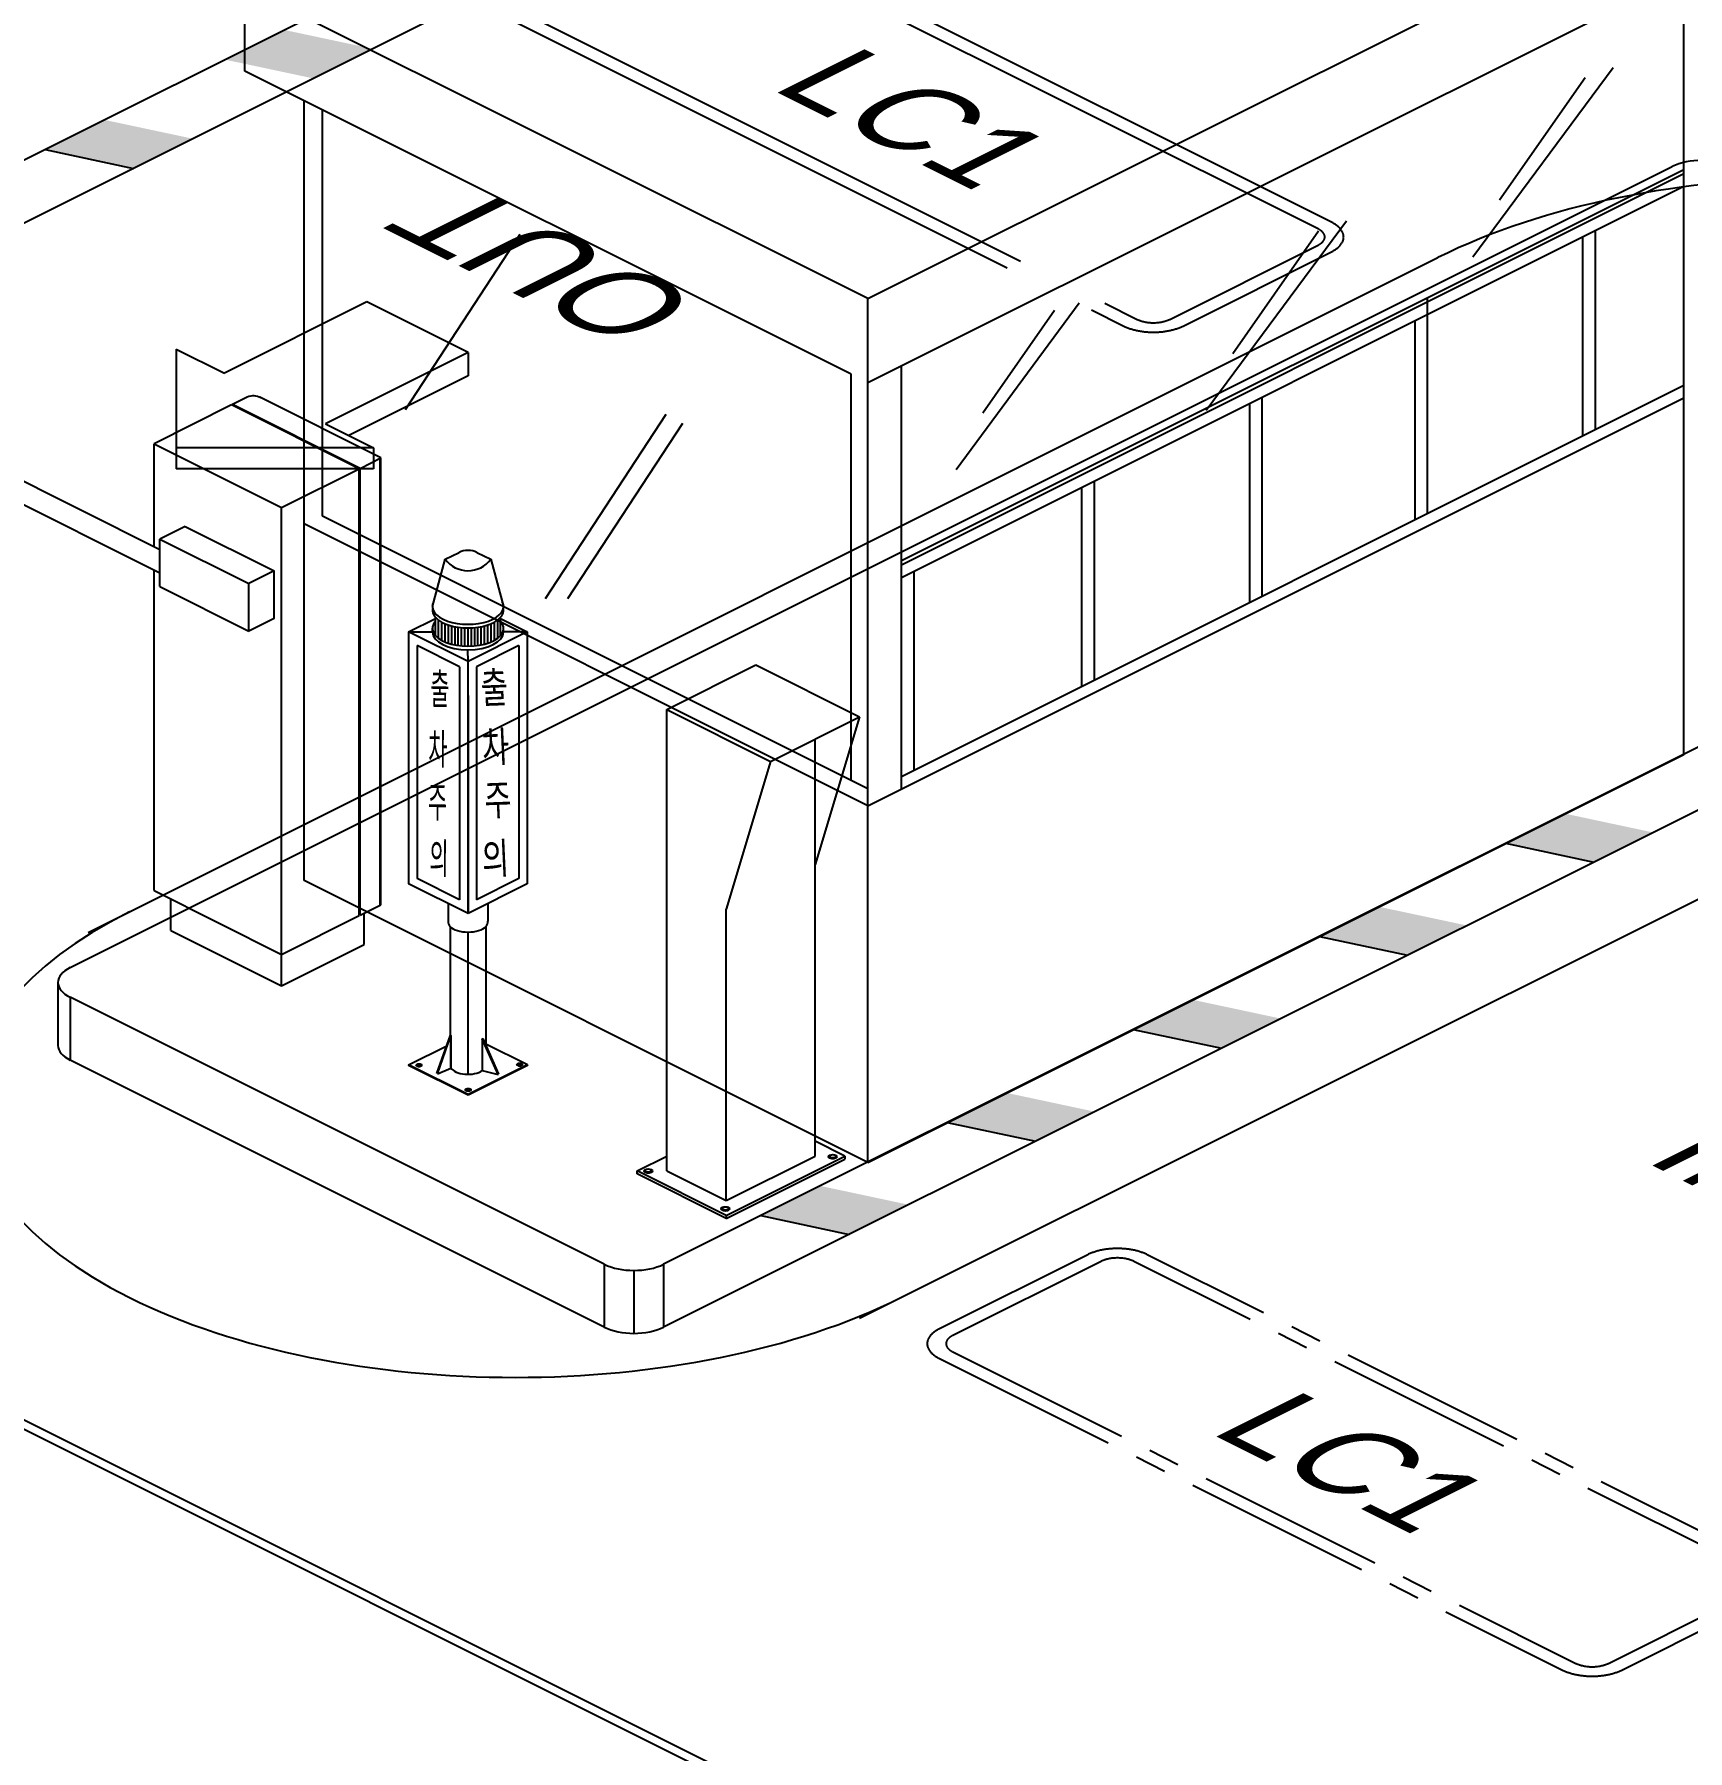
# Model space of a CAD drawing. Header units: millimetres. Extents: x 29838256 to 30236675, y -914750 to -833241.
# Drawn here: x 30044135 to 30048076, y -859853 to -855762 of the extents above; entities that cross this region are included whole.
import ezdxf
from ezdxf.enums import TextEntityAlignment as Align

# ---------------------------------------------------------------- set-up
doc = ezdxf.new("R2010")
doc.units = ezdxf.units.MM
doc.header["$LTSCALE"] = 600
doc.header["$MEASUREMENT"] = 0
doc.linetypes.add('CENTER2', pattern=[1.125, 0.75, -0.125, 0.125, -0.125])
for name, color, linetype in [('e-plan', 9, 'CONTINUOUS'), ('Parking-E', 7, 'CONTINUOUS'), ('Parking-S', 3, 'CONTINUOUS')]:
    doc.layers.add(name, color=color, linetype=linetype)
doc.styles.add('돋움', font='Dotum.TTF')

msp = doc.modelspace()

# ---------------------------------------------------------------- hatches: boundary and pattern name
at = {"layer": 'Parking-E', "ltscale": 2}
for points in [[(30044730.83355175, -855751.1557931639), (30044941.23960317, -855795.977709061), (30044799.79473202, -855866.700144637), (30044589.38868034, -855821.8782288738)], [(30044302.06798363, -855965.5385772246), (30044512.47403505, -856010.3604931217), (30044371.0291639, -856081.0829286975), (30044160.62311222, -856036.2610129345)], [(30047782.87165103, -857619.2302359188), (30047993.27770245, -857664.0521518156), (30047851.8328313, -857734.7745873914), (30047641.42677963, -857689.9526716284)], [(30047339.16374379, -857841.0841895384), (30047549.56979521, -857885.9061054355), (30047408.12492406, -857956.6285410115), (30047197.71887238, -857911.8066252483)], [(30046895.45583655, -858062.9381431584), (30047105.86188797, -858107.7600590552), (30046964.41701683, -858178.4824946312), (30046754.01096515, -858133.6605788681)], [(30046451.74792931, -858284.7920967783), (30046662.15398073, -858329.614012675), (30046520.70910958, -858400.336448251), (30046310.30305791, -858355.5145324882)], [(30046008.04002208, -858506.6460503981), (30046218.44607349, -858551.4679662952), (30046077.00120234, -858622.1904018712), (30045866.59515067, -858577.3684861078)]]:
    msp.add_hatch(color=3, dxfattribs=at).paths.add_polyline_path(points)

# ---------------------------------------------------------------- linework, layer by layer
at = {"layer": 'e-plan', "extrusion": (0, -0.8660254037844386, 0.5000000000000002)}
for p, q in [((30033396.66354686, -853707.5446998999, -2380.024445101225), (30061925.20599311, -867971.8159230268, -27086.46693649984)), ((30044262.49054892, -857902.8297073832, -9646.471230294317), (30047480.36137346, -856293.8942951179, -6859.713350154074)), ((30046101.27387723, -858822.2213715347, -11238.90430466018), (30049319.14470176, -857213.2859592695, -8452.146424519877))]:
    msp.add_line(p, q, dxfattribs=at)
at = {"layer": 'e-plan', "color": 9, "extrusion": (0, -0.8660254037844386, 0.5000000000000002)}
msp.add_line((30049895.19677555, -861979.2795992737, -16707.08955755733), (30039417.9419571, -856741.9644659079, -7635.793651318416), dxfattribs=at)
at = {"layer": 'e-plan', "extrusion": (0, -0.8660254037844387, 0.5000000000000002)}
for centre, start, end in [((30048399.75303761, -435007.0248356233, 738142.408890002), 314.9999999614165, 134.9999999614165), ((30045280.89362342, -438125.8842498102, 738142.408890002), 134.9999999614165, 314.9999999614165)]:
    msp.add_arc(centre, 1300.21616057596, start, end, dxfattribs=at)
at = {"layer": 'Parking-E', "color": 4, "extrusion": (0, -0.8660254037844386, 0.5000000000000002)}
for p, q in [((30046121.56620172, -856391.545441985, -11099.84629772085), (30048207.87805583, -855348.389515079, -9293.047232102736)), ((30046121.56620172, -856591.5786974583, -11099.8462977209), (30048207.87805583, -855548.422769916, -9293.047231000906)), ((30046121.56620306, -856391.545441319, -11303.46842040497), (30044636.3950523, -855648.9598676168, -9542.1541890559)), ((30046081.55955196, -856571.5753712899, -11256.02319236762), (30044636.39505214, -855848.9931230092, -9542.154188864763)), ((30046201.57950525, -857015.9385689766, -10785.56304252363), (30048066.15685815, -856083.6498926556, -9170.791687814402)), ((30046201.57950525, -857025.9402317503, -10785.56304252363), (30048066.15685815, -856093.6515554291, -9170.791687814402)), ((30046201.57950525, -857055.9452200712, -10785.56304252363), (30048066.15685815, -856123.6565437502, -9170.791687814402)), ((30046201.57950525, -857530.3134061183, -10785.56304252363), (30048066.15685815, -856598.024729797, -9170.791687814351)), ((30046121.56620407, -857600.3250450215, -10854.85659397245), (30048066.15685815, -856628.0297181181, -9170.791687814373)), ((30046121.56620407, -857600.3250450215, -10854.85659397242), (30044777.8399227, -856928.4619058492, -9691.155501193845)), ((30046121.56620407, -857560.3183939267, -10854.85659397242), (30044821.73562377, -856910.4031052403, -9729.170293352407)), ((30046121.56620407, -858450.4663807825, -10854.8565939724), (30044777.8399227, -857778.6032416102, -9691.155501193642))]:
    msp.add_line(p, q, dxfattribs=at)
at = {"layer": 'Parking-E', "extrusion": (0, -0.8660254037844386, 0.5000000000000002)}
for p, q in [((30045529.00575532, -855352.069691382, -5488.276105927689), (30042346.49614864, -856943.3244947215, -8244.410273099193)), ((30045529.00575532, -855502.0946329869, -5488.276105927689), (30042346.49614864, -857093.3494363263, -8244.410273099185)), ((30044220.05708786, -857986.1888034239, -10050.70424117157), (30048039.06861588, -856076.6830394166, -6743.343240565583)), ((30049453.51732996, -856783.9073964563, -7968.291759308594), (30045634.50580194, -858693.4131604632, -11275.65275991445)), ((30049453.51732996, -856933.9323380612, -7968.291759308594), (30045634.50580194, -858843.4381020683, -11275.65275991444)), ((30045493.06093054, -858693.4131604636, -11275.65275991441), (30044220.05708786, -858056.9112391275, -10173.19909304561)), ((30045493.06093054, -858843.4381020685, -11275.65275991441), (30044220.05708786, -858206.9361807321, -10173.19909304586))]:
    msp.add_line(p, q, dxfattribs=at)
at = {"layer": 'Parking-E', "color": 4}
for p, q in [((30048066.15685815, -857478.1710531411, -9170.791686535544), (30048066.15685815, -855619.2833687459, -9170.791686535544)), ((30044636.39505214, -855848.9931231705, -9496.904828342793), (30044636.39505214, -855648.9598676973, -9496.904828342793)), ((30044777.8399227, -857778.6032427851, -9691.155503228367), (30044777.8399227, -855919.715558288, -9691.155503228367)), ((30044821.73562377, -856910.4031054018, -9694.523517916274), (30044821.73562377, -855941.663408774, -9694.523517916274)), ((30047825.78681141, -856718.2097531526, -9699.440934085495), (30047825.78681141, -856243.8415671055, -9699.440934085495)), ((30047855.79179973, -856703.2072589943, -9699.440934085495), (30047855.79179973, -856228.8390729475, -9699.440934085495)), ((30046121.56620306, -858450.4663812894, -10854.85659485017), (30046121.56620306, -856391.545441319, -10854.85659485017)), ((30046121.56620306, -858450.4663812894, -10854.85659485017), (30046121.56620306, -856391.545441319, -10854.85659485017)), ((30047455.72528879, -856903.2405144386, -9630.14738158192), (30047455.72528879, -856388.8656772971, -9630.14738158192)), ((30047425.72030047, -856918.243008597, -9630.14738158192), (30047425.72030047, -856443.87482255, -9630.14738158192)), ((30046081.55955196, -857540.3150679176, -10854.85659485017), (30046081.55955196, -856571.5753712899, -10854.85659485017)), ((30046201.57950525, -857560.3183944393, -10854.85659485017), (30046201.57950525, -856551.5720457032, -10854.85659485017)), ((30047031.71751546, -857115.2444010715, -10854.85659485017), (30047031.71751546, -856640.8762150244, -10854.85659485017)), ((30047061.72250379, -857100.2419069129, -10854.85659485017), (30047061.72250379, -856625.873720866, -10854.85659485017)), ((30046631.65100452, -857315.2776565155, -10854.85659485017), (30046631.65100452, -856840.9094704688, -10854.85659485017)), ((30046661.65599284, -857300.2751623573, -10854.85659485017), (30046661.65599284, -856825.9069763103, -10854.85659485017)), ((30046231.58449357, -857515.3109119599, -10854.85659485017), (30046231.58449357, -857040.9427259128, -10854.85659485017)), ((30046121.56620306, -858450.4663812894, -10854.85659485017), (30048066.15685815, -857478.1710531411, -9170.791686535544))]:
    msp.add_line(p, q, dxfattribs=at)
at = {"layer": 'Parking-E', "color": 3, "ltscale": 2, "extrusion": (0, -0.8660254037844385, 0.5000000000000002)}
for p, q in [((30044434.02140664, -856990.6364116429, 410076.460437104), (30041986.80145637, -855767.0264365083, 412195.8150826874)), ((30044434.02140664, -857045.6098984175, -9956.714193617574), (30041971.19292454, -855814.1956573707, 412195.8150826874)), ((30044494.13547698, -856934.6000623134, -9828.707073625985), (30044434.02140664, -856964.6570974876, -9880.767385672503)), ((30045113.92295611, -857012.917723533, -10804.58535462541), (30045147.00489308, -856996.360596051, -10775.90756859957)), ((30045189.43834945, -856996.3502377184, -10775.88962744135), (30045222.55260441, -857012.8912062017, -10804.53942526046)), ((30044706.30278409, -857040.6837158641, -10012.44935143881), (30044646.18871374, -857070.7407510383, -10064.50966348532)), ((30044706.30278409, -857153.8396129895, -10208.44111443587), (30044646.18871374, -857183.8966481637, -10260.50142648238)), ((30045026.79292571, -857186.1728734839, -10704.605566067), (30045090.44656304, -857154.3149629583, -10649.42604641387)), ((30045168.30683581, -857256.8607729845, -10827.04059948211), (30045026.79292571, -857186.1728734839, -10704.605566067)), ((30045026.79292571, -857186.1728734839, -11051.07332774998), (30045026.79292571, -857786.2726399035, -10704.60556606696)), ((30045309.68263481, -857186.1038179338, -10704.48595834574), (30045168.30683581, -857256.8607729845, -10827.04059948211)), ((30045246.03590304, -857154.3115101974, -10649.42006605639), (30045309.68263481, -857186.1038179338, -10704.48595834574)), ((30045309.68263481, -857186.1038179338, -11050.95372002883), (30045309.68263481, -857786.2035843537, -10704.48595834583)), ((30045148.30351026, -857269.2289056046, -10817.46776729856), (30045046.79625126, -857218.524809321, -10729.64569638365)), ((30045046.79625126, -857218.524809321, -11032.3949288856), (30045046.79625126, -857773.9045072834, -10711.74631076458)), ((30045289.67930926, -857218.4840205557, -10729.58715162468), (30045188.31016136, -857269.2181086573, -10817.46116989184)), ((30045289.67930926, -857218.4840205557, -11032.2590013286), (30045289.67930926, -857773.8462486808, -10711.62046942297)), ((30045148.30351026, -857269.2289056046, -11166.36761646746), (30045148.30351026, -857824.6086035669, -10845.71899834642)), ((30045188.31016136, -857269.2181086573, -11166.37385008795), (30045188.31016136, -857824.580336782, -10845.73531818229)), ((30045168.30683581, -857337.2588968795, -11127.09048269195), (30045168.30683581, -857856.9605394041, -10827.04059948213)), ((30045168.30683581, -857856.9605394041, -10827.04059948205), (30045026.79292571, -857786.2726399035, -10704.60556606695)), ((30045148.30351026, -857824.6086035669, -10802.00046916544), (30045046.79625126, -857773.9045072834, -10714.1783982505)), ((30045309.68263481, -857786.2035843537, -10704.48595834568), (30045168.30683581, -857856.9605394041, -10827.04059948205)), ((30045289.67930926, -857773.8462486808, -10714.06538793583), (30045188.31016136, -857824.580336782, -10801.93940620306)), ((30045120.80349251, -857833.2320482977, -10677.43772205307), (30045120.80349251, -857875.3682692504, -10653.11036354328)), ((30045215.67206801, -857833.2547875742, -10677.3767504373), (30045215.67206801, -857875.342669619, -10653.07730040906)), ((30045121.04073216, -857875.4867733133, -10659.09572241238), (30045120.80349251, -857875.3682692504, -10658.8904673547)), ((30045215.67206801, -857875.342669619, -10658.84612749235), (30045215.43017931, -857875.4637321248, -10659.05581390289)), ((30045125.80432389, -857888.4555787119, -10645.55440190273), (30045125.80432389, -858148.9331133709, -10495.16762714963)), ((30045168.25849693, -857901.5730304627, -10686.95505096948), (30045168.25849693, -858240.5395424153, -10491.25264404754)), ((30045210.67123663, -857888.4555787119, -10645.50655881443), (30045210.67123663, -858170.1569455635, -10482.86619883159)), ((30045126.35836751, -858152.1899587377, -10512.65506526843), (30045126.35836751, -858226.1817535498, -10469.93588261587)), ((30045309.75170715, -858217.9892507677, -10454.50417826599), (30045210.67123663, -858168.4490155071, -10368.69797377368)), ((30045026.86196433, -858217.9892507675, -10454.50417826569), (30045117.48966601, -858172.6753999268, -10376.01828632289))]:
    msp.add_line(p, q, dxfattribs=at)
at = {"layer": 'Parking-E', "color": 8}
for p, q in [((30047898.20876978, -855841.1182381696, -10415.93664753702), (30047563.68597355, -856292.5835027371, -10415.93664753702)), ((30047831.26322835, -855864.9006859717, -10415.93664753702), (30047626.97579621, -856157.144238181, -10415.93664753702)), ((30047262.63247646, -856206.8598642207, -10520.53911976437), (30046928.10968025, -856658.3251287882, -10520.53911976437)), ((30045292.01819332, -856238.4815027018, 104073.9803817488), (30045018.12826335, -856656.6226067836, 104073.9803817488)), ((30047195.68693504, -856230.6423120225, -10520.53911976437), (30046991.3995029, -856522.8858642319, -10520.53911976437)), ((30046624.9942534, -856402.1495654408, -10520.53911976437), (30046332.22169688, -856800.0163543128, -10520.53911976437)), ((30046566.71313302, -856419.6644823232, -10520.53911976437), (30046395.51151953, -856664.5770897564, -10520.53911976437)), ((30045640.09359796, -856667.7853801004, 103916.8445015001), (30045352.26365762, -857107.208359448, 103916.8445015001)), ((30045679.45995475, -856689.0672553661, 103916.8445015001), (30045405.57002478, -857107.208359448, 103916.8445015001))]:
    msp.add_line(p, q, dxfattribs=at)
at = {"layer": 'Parking-E', "color": 3, "ltscale": 2}
for p, q in [((30044160.62311248, -856036.2610128007, -6673.330236721939), (30044371.0291639, -856081.0829286975, -6491.113251079753)), ((30045168.30683581, -857856.9605394041, -10827.04059948213), (30045168.30683581, -857256.8607729845, -10827.04059948213)), ((30045642.16165239, -858471.0001855671, -10902.54855879072), (30045642.16165239, -857370.8172804645, -10902.54855879072)), ((30045995.77383091, -858435.6389677186, -10841.30113285928), (30045995.77383091, -857441.5397161676, -10841.30113285928)), ((30047641.42677988, -857689.9526714946, -9537.608209632608), (30047851.8328313, -857734.7745873914, -9355.391223990424)), ((30045783.60652379, -858541.7226212723, -11025.04341066733), (30045783.60652379, -857846.6070585029, -11025.04341066733)), ((30047197.71887264, -857911.8066251144, -9921.870529162266), (30047408.12492406, -857956.6285410115, -9739.65354352008)), ((30045094.30365437, -858238.8824454084, -10512.80445601347), (30045126.35836751, -858147.3510564023, -10515.44880683428)), ((30045095.49010201, -858239.47566923, -10512.80906429514), (30045127.65113597, -858148.2117705093, -10515.44880683428)), ((30045126.35836751, -858147.3510564023, -10515.44880683428), (30045127.65113597, -858148.2117705093, -10515.44880683428)), ((30045127.65113597, -858148.2117705093, -10515.44880683428), (30045127.65113597, -858225.6250019955, -10515.44880683428)), ((30045202.39564612, -858155.6665446666, -10476.30738390238), (30045204.11934424, -858155.2361926839, -10476.30738390238)), ((30045239.8465411, -858240.9941221273, -10466.25128129717), (30045202.39564612, -858155.6665446666, -10476.30738390238)), ((30045202.39564612, -858155.6665446666, -10476.30738390238), (30045202.39564612, -858231.9108924472, -10476.30738390238)), ((30045241.42924844, -858240.2027684564, -10466.30093667901), (30045204.11934424, -858155.2361926839, -10476.30738390238)), ((30046754.0109654, -858133.6605787345, -10306.13284869188), (30046964.41701683, -858178.4824946312, -10123.91586304969)), ((30045026.86196433, -858217.9892507675, -10454.50417826569), (30045026.86196433, -858219.3228058032, -10454.50417826569)), ((30045046.28939049, -858218.4041860453, -307305.2898308772), (30045046.28939049, -858219.3491746308, -307305.2898308772)), ((30045056.95145825, -858218.4041860453, -307305.2898308772), (30045056.95145825, -858219.5326833756, -307305.2898308772)), ((30045095.49010201, -858239.47566923, -10512.80906429514), (30045127.65113597, -858225.6250019955, -10515.44880683428)), ((30045202.39564612, -858231.9108924475, -10476.30738390238), (30045239.8465411, -858240.9941221273, -10466.25128129717)), ((30045286.14397026, -858216.8150362783, -287049.5632293628), (30045286.14397026, -858217.7600248639, -287049.5632293628)), ((30045309.75170715, -858217.9892507677, -10454.50417826599), (30045309.75170715, -858219.3228058034, -10454.50417826599)), ((30045163.40838438, -858276.9636829894, -307406.7178548495), (30045163.40838438, -858277.9086715749, -307406.7178548495)), ((30045168.30683574, -858288.7116864716, -10576.99903014067), (30045168.30683574, -858290.0452415074, -10576.99903014067)), ((30046310.30305816, -858355.5145323543, -10690.39516822155), (30046520.70910958, -858400.336448251, -10508.17818257937)), ((30046066.49626661, -858435.6389677174, -10841.30113285771), (30046066.49626661, -858442.640131659, -10841.30113285771)), ((30045571.43921668, -858478.0013495098, -10902.54855879415), (30045571.43921668, -858471.0001855694, -10902.54855879415)), ((30045783.60652379, -858577.0838391251, -11086.29083660581), (30045783.60652379, -858584.0850030654, -11086.29083660581)), ((30045866.59515092, -858577.368485974, -11074.65748775115), (30046077.00120234, -858622.1904018712, -10892.44050210897))]:
    msp.add_line(p, q, dxfattribs=at)
at = {"layer": 'Parking-E', "color": 6, "extrusion": (0, -0.8660254037844386, 0.5000000000000002)}
for p, q in [((30044927.39383411, -856399.215087443, -26836.58776695508), (30044587.53767117, -856569.1431689098, -27130.91183768872)), ((30044927.39513624, -856399.2157384184, -26836.58889447743), (30044587.53897331, -856569.1438198857, -27130.91296521151)), ((30044927.39513625, -856399.2157384178, -26836.5888944769), (30044587.53897331, -856569.1438198849, -27130.91296521057)), ((30044927.39773117, -856399.2170359764, -26836.59114191416), (30044587.54156824, -856569.1451174434, -27130.91521264782)), ((30045168.42894773, -856519.7326442538, -27045.3302985556), (30044927.39773117, -856399.2170359764, -26836.59114191416)), ((30045168.43024987, -856519.7332952293, -27045.33142607828), (30045047.91269305, -856459.4745168238, -26940.96016027786)), ((30045168.43024987, -856519.7332952286, -27045.33142607743), (30045047.91269306, -856459.4745168234, -26940.96016027717)), ((30044472.88679779, -856511.8177321246, -27031.6212686105), (30044587.53897331, -856569.1438198857, -27130.91296521151)), ((30045168.42894773, -856519.7326442538, -27045.3302985556), (30044828.57278479, -856689.6607257208, -27339.65436928924)), ((30045168.43024987, -856519.7332952293, -27045.33142607828), (30044828.57408693, -856689.6613766962, -27339.65549681154)), ((30045168.43024987, -856519.7332952286, -27045.33142607743), (30044828.57408693, -856689.6613766957, -27339.65549681106)), ((30045168.43284479, -856519.7345927872, -27045.33367351467), (30044828.57668186, -856689.6626742542, -27339.65774424832)), ((30045168.43024987, -856575.6442898543, -27064.699562757), (30044884.48508156, -856717.6168740083, -27310.6032917934)), ((30044943.22885738, -856746.9887620155, -27438.94944084955), (30044472.88549565, -856747.2352581001, -27439.37638459227)), ((30044943.25247065, -856796.9957714579, -27438.94719341256), (30044472.88549565, -856797.2422799179, -27439.3741585897))]:
    msp.add_line(p, q, dxfattribs=at)
at = {"layer": 'Parking-E', "color": 6}
for p, q in [((30044472.88549565, -856511.8170810543, -27031.62014092383), (30044472.88549565, -856747.2352581001, -27031.62014092383)), ((30045168.43024987, -856519.7332952293, -27045.33142607828), (30045168.43024987, -856575.6442898543, -27045.33142607828)), ((30044828.57668186, -856689.6626742542, -27339.65774424832), (30044943.22626245, -856746.987464457, -27438.94719341256)), ((30044472.88549565, -856747.2352581001, -27439.37638459227), (30044472.88549565, -856797.2422799179, -27439.37638459227)), ((30044943.22626245, -856746.987464457, -27438.94719341256), (30044943.25247065, -856796.9957714579, -27438.94719341256))]:
    msp.add_line(p, q, dxfattribs=at)
at = {"layer": 'Parking-E', "color": 3, "extrusion": (0, -0.8660254037844385, 0.5000000000000002)}
for p, q in [((30044604.89091132, -856645.0075136927, -9708.291083511027), (30044419.8769195, -856737.5145096049, -9868.51790048506)), ((30044908.99738485, -856797.0607504562, -9926.702955125504), (30044604.89091132, -856645.0075136925, -9663.33902359569)), ((30044642.21548461, -856626.3452270473, -9675.967054855084), (30044606.78876523, -856644.0585867348, -9706.647493807837)), ((30044910.89523876, -856796.1118234983, -9970.011425335655), (30044606.78876524, -856644.058586735, -9706.647493805842)), ((30044960.90355263, -856771.1076665643, -9926.702955125504), (30044672.19889175, -856626.7553361258, -9676.677384615168)), ((30044419.8769195, -856737.5145096049, -9868.51790048506), (30044723.98339302, -856889.5677463686, -10131.88183201482)), ((30044910.89523876, -856796.1118234983, -9970.011425335655), (30044960.90355263, -856771.1076665643, -9926.702955125504)), ((30044723.98339302, -856889.5677463684, -10131.88183201482), (30044908.99738484, -856797.0607504557, -9971.655015040493)), ((30044494.13547698, -856934.6000623071, -9828.70707362575), (30044706.30278409, -857040.6837158626, -10012.44935143613)), ((30044434.02140664, -856964.6570974812, -9880.767385672212), (30044646.18871374, -857070.7407510366, -10064.50966348259)), ((30044434.02140664, -857077.8129946063, -10076.75914866881), (30044646.18871374, -857183.8966481617, -10260.50142647918)), ((30044419.8769195, -857802.6915949999, -9868.51790048506), (30044723.98339302, -857954.7448317634, -10131.88183201482)), ((30044910.89523876, -857861.2889088939, -9970.011425337285), (30044960.90355263, -857836.2847519593, -9926.702955125504)), ((30044723.98339302, -857954.7448317632, -10131.88183201482), (30044908.99738484, -857862.2378358517, -9971.655015042064)), ((30044459.88357059, -857897.7073913496, -9903.16467665188), (30044723.98339302, -858029.7573025658, -10131.88183201482)), ((30044723.98339302, -858029.7573025656, -10131.88183201482), (30044920.89690153, -857931.3005483089, -9961.34973129366))]:
    msp.add_line(p, q, dxfattribs=at)
at = {"layer": 'Parking-E', "color": 3}
for p, q in [((30044419.87691949, -856983.5641680717, -9868.517900486167), (30044419.87691949, -856737.5145096054, -9868.517900486167)), ((30044958.98012148, -857836.8340633193, -9926.702955125504), (30044958.98012149, -856772.0693821348, -9926.702955125504)), ((30044960.90355263, -857836.2847519586, -9926.702955125504), (30044960.90355263, -856771.1076665643, -9926.702955125504)), ((30044908.99738484, -857862.237835852, -9926.702955125504), (30044908.99738485, -856797.0607504562, -9926.702955125504)), ((30044910.89523876, -857861.2889088939, -9926.702955125504), (30044910.89523876, -856796.1118234983, -9926.702955125504)), ((30044723.98339302, -858029.7573025658, -10131.88183201482), (30044723.98339302, -856889.5677463686, -10131.88183201482)), ((30044434.02140664, -857077.8129946042, -9880.767385672443), (30044434.02140664, -856964.6570974805, -9880.767385672443)), ((30044419.87691949, -857802.6915949992, -9868.517900486167), (30044419.87691949, -857038.5376548484, -9868.517900486167)), ((30044706.30278409, -857153.8396129892, -10012.44935143881), (30044706.30278409, -857040.683715858, -10012.44935143881)), ((30044646.18871374, -857183.8966481634, -10064.50966348602), (30044646.18871374, -857070.7407510388, -10064.50966348602)), ((30044459.88357059, -857897.7073913505, -9868.517900486167), (30044459.88357059, -857822.6949205472, -9868.517900486167)), ((30044920.89690153, -857931.3005483089, -9926.702955125504), (30044920.89690153, -857856.2880775065, -9926.702955125504)), ((30046029.71218134, -858435.9893334302, -424108.3133960548), (30046029.71218134, -858437.4068163083, -424108.3133960548)), ((30045589.92724621, -858470.0769934272, -424108.3133960548), (30045589.92724621, -858471.4944763054, -424108.3133960548)), ((30045774.00876034, -858560.2074891615, -424108.3133960548), (30045774.00876034, -858561.6249720398, -424108.3133960548))]:
    msp.add_line(p, q, dxfattribs=at)
at = {"layer": 'Parking-E', "color": 3, "ltscale": 2, "extrusion": (-2.77555756156289e-17, -0.8660254037844385, 0.5000000000000002)}
for p, q in [((30045083.37086753, -857125.5272040793, -10739.58746423056), (30045113.92295611, -857012.917723533, -10804.58535462538)), ((30045222.55260441, -857012.8912062017, -10804.53942526044), (30045253.10469299, -857125.4857707495, -10739.51569959789)), ((30045026.79292571, -857186.1728734839, -10704.605566067), (30045083.37086753, -857186.1590623738, -10704.58164452278)), ((30045083.37086753, -857186.1590623738, -10704.58164452278), (30045083.37086753, -857177.4559349868, -10709.60639746241)), ((30045090.44656304, -857194.4392658205, -10707.96340239485), (30045090.44656304, -857151.13079561, -10732.967559329)), ((30045098.2675465, -857201.4899864031, -10703.89266696844), (30045098.2675465, -857158.181516193, -10728.89682390257)), ((30045106.08852996, -857206.3724354462, -10701.07378369926), (30045106.08852996, -857163.0639652357, -10726.07794063337)), ((30045113.90951343, -857210.0758618428, -10698.93560947223), (30045113.90951343, -857166.7673916325, -10723.93976640637)), ((30045121.73049689, -857212.971254028, -10697.26395401458), (30045121.73049689, -857169.662783818, -10722.26811094872)), ((30045129.55148036, -857215.2449081569, -10695.9512591913), (30045129.55148036, -857171.9364379466, -10720.95541612541)), ((30045137.37246383, -857217.0042585843, -10694.93549774839), (30045137.37246383, -857173.695788374, -10719.93965468251)), ((30045145.19344729, -857218.3158280514, -10694.17826276349), (30045145.19344729, -857175.0073578412, -10719.18241969756)), ((30045153.01443075, -857219.2218436744, -10693.65517439972), (30045153.01443075, -857175.9133734641, -10718.65933133381)), ((30045160.83541422, -857220.5334131416, -10692.8979394148), (30045160.83541422, -857176.4399201545, -10718.35532946047)), ((30045168.65639769, -857219.9095968644, -10693.25809991033), (30045168.65639769, -857176.6011266542, -10718.26225684441)), ((30045176.47738115, -857219.7096469734, -10693.3735410337), (30045176.47738115, -857176.4011767632, -10718.3776979678)), ((30045184.29836461, -857219.1433416698, -10693.70049755315), (30045184.29836461, -857175.8348714598, -10718.70465448724)), ((30045192.11934808, -857218.1953983061, -10694.24779290939), (30045192.11934808, -857174.8869280958, -10719.25194984347)), ((30045199.94033155, -857216.8382536258, -10695.03134075603), (30045199.94033155, -857173.5297834153, -10720.03549769014)), ((30045207.76131501, -857215.0275664156, -10696.07674150421), (30045207.76131501, -857171.7190962051, -10721.0808984383)), ((30045215.58229848, -857212.6934487527, -10697.42434496518), (30045215.58229848, -857169.3849785423, -10722.42850189929)), ((30045223.40328194, -857209.7224344037, -10699.13966089925), (30045223.40328194, -857166.4139641937, -10724.14381783331)), ((30045231.2242654, -857205.9156094621, -10701.33753230411), (30045231.2242654, -857162.6071392517, -10726.3416892382)), ((30045239.04524887, -857200.8684075961, -10704.25153566006), (30045239.04524887, -857157.559937386, -10729.25569259413)), ((30045246.03590304, -857194.4313463336, -10707.88026238402), (30045246.03590304, -857151.1228761233, -10732.88441931809)), ((30045253.10469299, -857186.117629044, -10704.50987989033), (30045253.10469299, -857177.497368317, -10709.4867897416)), ((30045309.68263481, -857186.1038179338, -10704.48595834574), (30045253.10469299, -857186.117629044, -10704.50987989)), ((30045168.30683581, -857256.8607729845, -10827.04059948213), (30045168.27921359, -857228.5718020741, -10778.0426645718))]:
    msp.add_line(p, q, dxfattribs=at)
at = {"layer": 'Parking-E', "color": 3, "ltscale": 2, "extrusion": (2.77555756156289e-17, -0.8660254037844385, 0.5000000000000002)}
for p, q in [((30045642.16165239, -857370.8172804645, -10902.54855879072), (30045854.3289595, -857264.7336269089, -10718.80628098011)), ((30045854.3289595, -857264.7336269091, -10718.80628097999), (30046101.85748446, -857388.4978893922, -10933.17227176278)), ((30045889.69017735, -857494.5815429478, -11116.91454957293), (30046101.85748446, -857388.4978893924, -10933.17227176232)), ((30045168.30683574, -858288.7116864716, -10576.99903014067), (30045026.86196433, -858217.9892507677, -10454.50417826677)), ((30045168.30683574, -858290.0452415074, -10576.99903014067), (30045026.86196433, -858219.3228058034, -10454.50417826677)), ((30045309.75170715, -858217.9892507677, -10454.50417826669), (30045168.30683574, -858288.7116864716, -10576.99903014067)), ((30046066.49626661, -858435.6389677174, -10841.30113285771), (30045995.77383091, -858400.2777498679, -10780.05370692639)), ((30045571.43921668, -858471.0001855689, -10902.54855879409), (30045642.16165239, -858435.6389677156, -10841.30113285521)), ((30045783.60652379, -858541.7226212723, -11025.04341066756), (30045995.77383091, -858435.638967717, -10841.30113285695)), ((30045783.60652379, -858577.0838391249, -11086.29083660523), (30046066.49626661, -858435.6389677174, -10841.30113285771)), ((30045783.60652379, -858584.0850030665, -11086.29083660523), (30046066.49626661, -858442.640131659, -10841.30113285771)), ((30045783.60652379, -858577.0838391251, -11086.29083660581), (30045571.43921668, -858471.0001855689, -10902.54855879415)), ((30045783.60652379, -858584.0850030667, -11086.29083660581), (30045571.43921668, -858478.0013495106, -10902.54855879415))]:
    msp.add_line(p, q, dxfattribs=at)
at = {"layer": 'Parking-E', "color": 3, "ltscale": 2, "extrusion": (-2.775557561562891e-17, -0.8660254037844387, 0.4999999999999999)}
msp.add_line((30045642.16165239, -857370.8172804647, -10902.5485587906), (30045889.69017735, -857494.5815429478, -11116.91454957287), dxfattribs=at)
at = {"layer": 'Parking-E', "color": 3, "ltscale": 2, "extrusion": (0, -0.8660254037844386, 0.5000000000000002)}
for p, q in [((30046101.85748447, -857388.4978893928, -10933.17227176389), (30045995.77383091, -857740.5234049477, -10841.30113285847)), ((30045889.69017735, -857494.5815429506, -11116.91454957211), (30045783.60652379, -857846.6070585056, -11025.04341066669)), ((30045642.16165239, -858471.0001855671, -10902.54855879095), (30045783.60652379, -858541.7226212721, -11025.04341066716))]:
    msp.add_line(p, q, dxfattribs=at)
at = {"layer": 'Parking-E'}
for p, q in [((30044190.76289583, -858021.5500212756, -10111.95166710853), (30044190.76289583, -858171.5749628807, -10111.95166710852)), ((30044220.05708786, -858056.9112391277, -10173.19909304567), (30044220.05708786, -858206.9361807326, -10173.19909304567)), ((30045493.06093054, -858693.4131604636, -11275.6527599144), (30045493.06093054, -858843.4381020685, -11275.6527599144)), ((30045634.50580194, -858693.4131604636, -11275.6527599144), (30045634.50580194, -858843.4381020685, -11275.6527599144)), ((30045563.78336624, -858708.0602564795, -11301.022274398), (30045563.78336624, -858858.0851980845, -11301.022274398))]:
    msp.add_line(p, q, dxfattribs=at)
at = {"layer": 'Parking-E', "color": 3, "ltscale": 2, "extrusion": (0, -0.8660254037844387, 0.4999999999999999)}
for p, q in [((30045168.30683574, -858290.0452415106, -10576.99903014517), (30045026.86196434, -858219.3228058063, -10454.50417827011)), ((30045168.30683574, -858290.0452415083, -10576.99903014082), (30045026.86196433, -858219.3228058041, -10454.50417826662)), ((30045309.75170715, -858219.3228058058, -10454.50417826933), (30045168.30683574, -858290.0452415106, -10576.99903014517))]:
    msp.add_line(p, q, dxfattribs=at)
at = {"layer": 'Parking-E', "color": 3, "ltscale": 2, "extrusion": (0, -0.8660254037844385, 0.5000000000000002)}
for centre, radius in [((30045051.62102702, -695245.3906413978, 589585.8758571399), 6.66777518244082), ((30045051.62102702, -695245.057252639, 589585.2984108713), 5.334220145952656), ((30045291.47560679, -677702.6222574902, 599712.3629138288), 6.66777518244082), ((30045291.47560679, -677702.2888687316, 599711.7854675596), 5.334220145952656), ((30045168.74002091, -695362.5096352856, 589585.8758571404), 6.66777518244082), ((30045168.74002091, -695362.1762465267, 589585.2984108713), 5.334220145952656)]:
    msp.add_circle(centre, radius, dxfattribs=at)
at = {"layer": 'Parking-E', "color": 3, "extrusion": (0, -0.8660254037844385, 0.5000000000000002)}
for centre, radius in [((30046037.70963614, -796509.5692801136, 531372.5887157344), 10.00166277366123), ((30046037.70963614, -796509.0691969746, 531371.7225463297), 8.001330218928986), ((30045597.92470101, -796526.6131101126, 531402.109495247), 10.00166277366123), ((30045597.92470101, -796526.1130269731, 531401.2433258432), 8.001330218928986), ((30045782.00621514, -796571.6783579795, 531480.1647942087), 10.00166277366123), ((30045782.00621514, -796571.1782748401, 531479.2986248045), 8.001330218928986)]:
    msp.add_circle(centre, radius, dxfattribs=at)
at = {"layer": 'Parking-E', "extrusion": (0, -0.8660254037844387, 0.5000000000000002)}
for centre, start, end in [((30048109.79105158, -433948.9705081803, 738012.4834793719), 45.0000000385835, 134.9999999614165), ((30044290.77952357, -437767.9820361943, 738012.4834793712), 134.9999999614165, 225.0000000385835), ((30044290.77952357, -437842.9945069971, 738142.4088900028), 180, 225.0000000385835), ((30045563.78336624, -439040.9858788661, 738012.4834793715), 225.0000000385835, 314.9999999614165), ((30045563.78336624, -439115.9983496683, 738142.4088900023), 225.0000000385835, 314.9999999614165)]:
    msp.add_arc(centre, 100.0166277366123, start, end, dxfattribs=at)
at = {"layer": 'Parking-E', "color": 3}
msp.add_arc((30044656.7418143, -856660.5741433104, -9675.967054854951), 37.18377284244801, 61.43293676987367, 112.9957686280129, dxfattribs=at)
at = {"layer": 'Parking-E', "color": 3, "ltscale": 2}
msp.add_arc((30045168.22783627, -856972.1683661761, -10804.58535462538), 67.89352055565779, 216.8838708687244, 323.1441018629655, dxfattribs=at)
at = {"layer": 'Parking-E', "color": 3, "ltscale": 2, "extrusion": (-7.042023756070518e-13, -0.8660254037834891, 0.5000000000016449)}
msp.add_arc((30045168.23198029, -437851.5963602996, 736792.6654207009), 30.0049883209837, 45.02797271139247, 135.0279726740083, dxfattribs=at)
at = {"layer": 'Parking-E', "color": 3, "ltscale": 2, "extrusion": (-2.775557561562891e-17, -0.8660254037844387, 0.5000000000000003)}
for centre, radius, start, end in [((30045168.23778026, -437863.4777388991, 736922.6870587479), 84.86692284475579, 164.5214189423374, 15.42465781724189), ((30045168.23778026, -437863.4777388989, 736932.6887215219), 84.86692284475579, 174.1420738095575, 5.857926190442472), ((30045168.23778026, -437863.4777388992, 736982.6970353898), 84.86692284475579, 156.4376879964511, 23.55064655114572), ((30045168.23778026, -437863.477738899, 736992.6986981634), 84.86692284475579, 180.0279726762662, 0.02797267541721169), ((30045168.23778026, -438173.5292896505, 737612.416968425), 47.4342928091721, 174.2671461635479, 5.788799183704596), ((30045168.23778032, -438163.5276221089, 738012.4834793714), 42.43346142234148, 196.9661459860289, 323.6078186609184)]:
    msp.add_arc(centre, radius, start, end, dxfattribs=at)
at = {"layer": 'Parking-E', "color": 3, "ltscale": 2, "extrusion": (0, -0.8660254037844387, 0.5000000000000003)}
for centre in [(30045051.62102702, -695245.5859663212, 589586.2141698303), (30045291.47560679, -677702.8175824134, 599712.7012265194), (30045168.74002091, -695362.7049602086, 589586.2141698311)]:
    msp.add_arc(centre, 5.334220145952656, 167.9786600974785, 12.02133990252153, dxfattribs=at)
at = {"layer": 'Parking-E', "color": 3, "extrusion": (0, -0.8660254037844387, 0.5000000000000003)}
for centre in [(30046037.70963614, -796509.8622674979, 531373.0961847695), (30045597.92470101, -796526.9060974966, 531402.6169642829), (30045782.00621514, -796571.9713453637, 531480.6722632442)]:
    msp.add_arc(centre, 8.001330218928986, 167.9786600995451, 12.0213399004549, dxfattribs=at)
at = {"layer": 'Parking-S', "color": 0, "linetype": 'CENTER2', "ltscale": 3, "extrusion": (0, -0.8660254037844386, 0.5000000000000002)}
for points, elevation in [([(30046872.73926598, -434413.5323788461), (30047226.35144451, -434059.9202003156, 0.4142135623730951), (30047226.35144449, -433918.4753289184), (30045741.18029469, -432433.3041791558, 0.4142135623730951), (30045599.73542328, -432433.3041791558), (30045246.12324476, -432786.9163576759, 0.4142135623730951), (30045246.12324476, -432928.3612290837), (30046731.29439455, -434413.5323788563, 0.4142135623730951)], 738142.4088900023), ([(30046840.9141699, -434381.7072827818), (30047194.52634844, -434028.0951042488, 0.4142135623732607), (30047194.52634843, -433950.3004249875), (30045709.35519862, -432465.1292752234, 0.4142135623728223), (30045631.56051935, -432465.1292752229), (30045277.94834083, -432818.7414537423, 0.4142135623730415), (30045277.94834083, -432896.536133017), (30046763.11949062, -434381.7072827894, 0.4142135623728224)], 738142.4088900025)]:
    msp.add_lwpolyline(points, format="xyb", close=True, dxfattribs=dict(at, elevation=elevation))
at = {"layer": 'Parking-S', "color": 0, "linetype": 'CENTER2', "extrusion": (0, -0.8660254037844386, 0.5000000000000002)}
for points, elevation in [([(30046645.69869071, -438840.94762149), (30046292.08651219, -439194.5598000311, 0.4142135623730951), (30046292.0865122, -439336.0046714285), (30047777.25766201, -440821.1758211908, 0.4142135623730951), (30047918.70253341, -440821.1758211908), (30048272.31471194, -440467.5636426606, 0.4142135623730951), (30048272.31471192, -440326.1187712523), (30046787.14356212, -438840.9476214903, 0.4142135623730951)], 738142.4088900024), ([(30046677.52378677, -438872.7727175567), (30046323.91160825, -439226.3848960969, 0.4142135623730415), (30046323.91160826, -439304.1795753592), (30047809.08275807, -440789.3507251235, 0.4142135623728222), (30047886.87743734, -440789.350725124), (30048240.48961588, -440435.7385465935, 0.4142135623730414), (30048240.48961586, -440357.9438673238), (30046755.31846605, -438872.7727175573, 0.4142135623728223)], 738142.4088900022)]:
    msp.add_lwpolyline(points, format="xyb", close=True, dxfattribs=dict(at, elevation=elevation))

# ---------------------------------------------------------------- texts
at = {"layer": 'Parking-E', "extrusion": (0, -0.8660254037844386, 0.5000000000000002), "style": '돋움'}
for s, rotation, p in [('OUT', 134.9999999994702, (30045349.07423722, -451265.4040610803, 728245.1821633016)), ('OUT', 134.9999999615299, (30045349.07553935, -451265.405363032, 728245.182163302)), ('OUT', 134.9999999994702, (30045349.07553936, -451265.4053630306, 728245.1821633021)), ('OUT', 134.9999999994702, (30045349.07813428, -451265.4079581477, 728245.1821633021)), ('IN', 314.9999999615299, (30048205.66559638, -452669.5490837369, 729917.2656767298)), ('IN', 314.9999999994701, (30048205.66559638, -452669.5490837367, 729917.2656767294)), ('IN', 314.9999999994701, (30048205.66559638, -452669.5490837367, 729917.2656767294)), ('IN', 314.9999999994701, (30048205.66949345, -452669.5529808036, 729917.2656767293))]:
    msp.add_text(s, height=292.77072, rotation=rotation, dxfattribs=at).set_placement(p, align=Align.MIDDLE_CENTER)
at = {"layer": 'Parking-E', "color": 3, "ltscale": 2, "extrusion": (-0.7061377159181265, -0.03700710955926802, 0.7071067811865472), "style": '돋움'}
for s, p in [('출', (2428625.48892729, 21089241.18956479, -21279400.36339158)), ('차', (2428766.71934161, 21089233.23970227, -21279402.19350868)), ('주', (2428893.126632091, 21089231.88511817, -21279402.19350867)), ('의', (2429032.323985439, 21089225.89866193, -21279389.40123682))]:
    msp.add_text(s, height=73.01213824772698, rotation=89.3860403088433, dxfattribs=at).set_placement(p)
at = {"layer": 'Parking-E', "color": 3, "ltscale": 2, "extrusion": (0.8660254037844386, 0, 0.5000000000000002), "style": '돋움'}
for s, p in [('출', (-857357.6580721035, -15032101.64429547, 26014280.01116346)), ('차', (-857501.2330668487, -15032091.86324408, 26014280.01116348)), ('주', (-857627.6542101831, -15032090.50851154, 26014280.01116347)), ('의', (-857761.653134895, -15032097.31507297, 26014280.01116347))]:
    msp.add_text(s, height=73.02013957794591, rotation=269.3860403105593, dxfattribs=at).set_placement(p)
at = {"layer": 'Parking-S', "color": 7, "extrusion": (0, -0.8660254037844386, 0.5000000000000002), "style": '돋움'}
for p in [(30046236.23734464, -433423.4182789903, 738142.408890002), (30047282.20061207, -439831.0617213351, 738142.4088900025)]:
    msp.add_text('LC1', height=292.77072, rotation=314.9999999994424, dxfattribs=at).set_placement(p, align=Align.MIDDLE)

doc.saveas('drawing.dxf')
